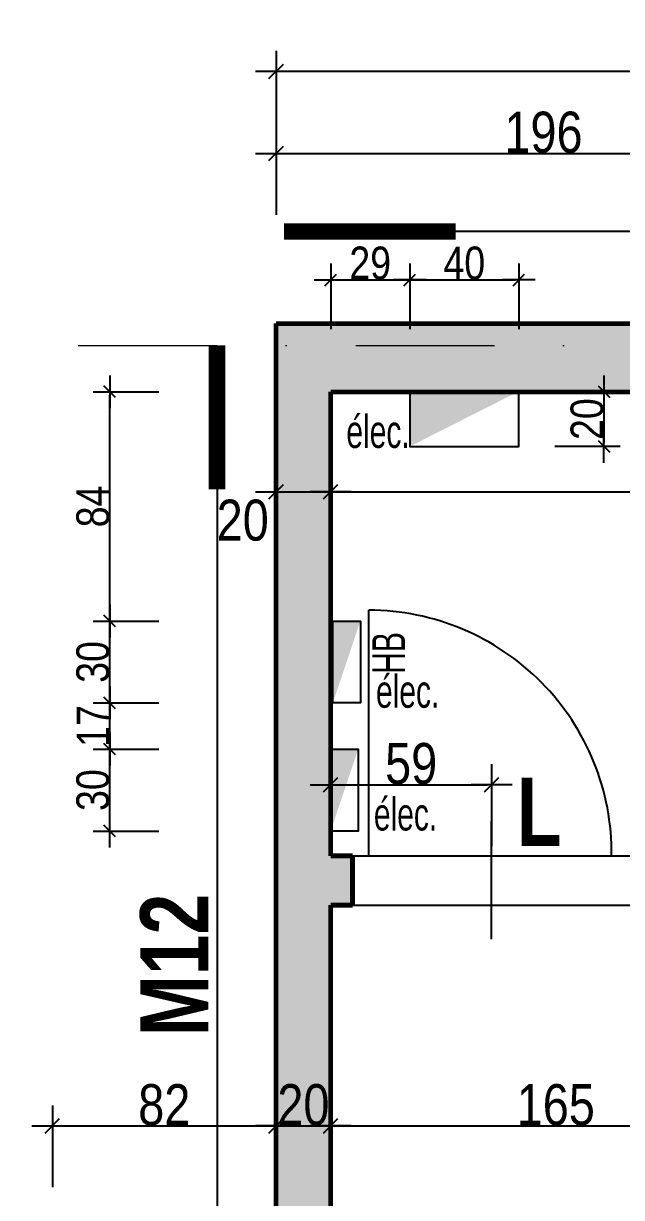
# Model space of a CAD drawing. Header units: millimetres. Extents: x 0 to 23921, y -3644 to 563.
# Drawn here: x 16440.1 to 16659.4, y -562 to -131.9 of the extents above; entities that cross this region are included whole.
import ezdxf
from ezdxf.enums import TextEntityAlignment as Align

# ---------------------------------------------------------------- set-up
doc = ezdxf.new("R2010")
doc.units = ezdxf.units.MM
doc.linetypes.add('CACHEX2', pattern=[19.05, 12.7, -6.35])
doc.linetypes.add('TIRETPTX2', pattern=[50.8, 25.4, -12.7, 0, -12.7])
for name, color, linetype in [('01_cote_gen', 4, 'Continuous'), ('01_linteaux', 2, 'Continuous'), ('01_murs_sup', 2, 'CACHEX2'), ('01_poch_murs', 253, 'Continuous'), ('01_resv', 32, 'Continuous'), ('01_texte', 230, 'Continuous'), ('AA_COTES', 2, 'Continuous')]:
    doc.layers.add(name, color=color, linetype=linetype)
doc.layers.add('01_murs_coup', color=5, linetype='Continuous', lineweight=60)
doc.layers.add('01_tram_axes', color=2, linetype='TIRETPTX2', lineweight=9)
doc.styles.add('ARIAL NA', font='ARIALN.TTF')
doc.styles.add('impact', font='impact.ttf')
doc.styles.add('STYLE2', font='ARIALN.TTF')
doc.dimstyles.new('JB50', dxfattribs={"dimscale": 0.1, "dimtxt": 150, "dimasz": 15, "dimexe": 0.1, "dimexo": 0.1, "dimgap": 0.09, "dimtad": 1, "dimdec": 1, "dimdsep": 46, "dimtxsty": 'STYLE2', "dimblk1": 'BOND_G', "dimblk2": 'BOND_D', "dimsah": 1, "dimcen": 1.5, "dimdle": 0.01, "dimse1": 1, "dimse2": 1, "dimclrd": 4, "dimclre": 2, "dimclrt": 6, "dimazin": 2, "dimtfac": 2.333333, "dimtdec": 1, "dimtix": 1, "dimtmove": 2, "dimatfit": 3, "dimldrblk": 'BOND_G', "dimfxl": 1, "dimtolj": 1, "dimtzin": 0, "dimarcsym": 0})
doc.dimstyles.new('JB50res', dxfattribs={"dimscale": 0.1, "dimtxt": 120, "dimasz": 12, "dimexe": 0.1, "dimexo": 0.1, "dimgap": 0.09, "dimtad": 1, "dimdec": 1, "dimdsep": 46, "dimtxsty": 'STYLE2', "dimblk1": 'BOND_G', "dimblk2": 'BOND_D', "dimsah": 1, "dimcen": 1.5, "dimdle": 0.01, "dimse1": 1, "dimse2": 1, "dimclrd": 4, "dimclre": 2, "dimclrt": 6, "dimazin": 2, "dimtfac": 2.333333, "dimtdec": 1, "dimtix": 1, "dimtmove": 2, "dimatfit": 3, "dimldrblk": 'BOND_G', "dimfxl": 1, "dimtolj": 1, "dimtzin": 0, "dimarcsym": 0})

# ---------------------------------------------------------------- blocks, each defined once
blk = doc.blocks.new('BOND_G')
at = {"layer": 'AA_COTES', "color": 0}
for p, q in [((0, -5), (0, 15)), ((5, 0), (-5, 0)), ((1.77, 1.77), (-1.77, -1.77))]:
    blk.add_line(p, q, dxfattribs=at)
blk = doc.blocks.new('BOND_D')
at = {"layer": 'AA_COTES', "color": 0}
for p, q in [((0, 5), (0, -15)), ((5, 0), (-5, 0)), ((-1.77, -1.77), (1.77, 1.77))]:
    blk.add_line(p, q, dxfattribs=at)
blk = doc.blocks.new('*D2078')
at = {"layer": '01_cote_gen', "color": 4, "lineweight": -2, "transparency": 16777216}
for p, q in [((16277.57, -240.33), (16277.57, -238.83)), ((16277.57, -241.83), (16277.57, -249.83)), ((16277.57, -251.33), (16277.57, -252.83))]:
    blk.add_line(p, q, dxfattribs=at)
at = {"layer": 'Defpoints', "color": 0, "transparency": 16777216}
for p in [(16505.13, -241.83), (16277.57, -249.83), (16570, -249.83)]:
    blk.add_point(p, dxfattribs=at)
at = {"layer": '01_cote_gen', "color": 4, "lineweight": -2, "transparency": 16777216, "xscale": 1.5, "yscale": 1.5, "zscale": 1.5}
for name, p, rotation in [('BOND_G', (16277.57, -241.83), 270), ('BOND_D', (16277.57, -249.83), 90)]:
    blk.add_blockref(name, p, dxfattribs=dict(at, rotation=rotation))
at = {"layer": '01_cote_gen', "color": 6, "transparency": 16777216, "insert": (16269.9, -245.83), "char_height": 15, "attachment_point": 5, "rotation": 90, "style": 'STYLE2'}
blk.add_mtext('\\A1;8', dxfattribs=at)
blk = doc.blocks.new('*D2079')
at = {"layer": '01_cote_gen', "color": 4, "lineweight": -2, "transparency": 16777216}
blk.add_line((16308.89, -1898.33), (16308.89, -243.33), dxfattribs=at)
at = {"layer": 'Defpoints', "color": 0, "transparency": 16777216}
for p in [(16308.89, -241.83), (16839.98, -241.83), (16737.76, -1899.83)]:
    blk.add_point(p, dxfattribs=at)
at = {"layer": '01_cote_gen', "color": 4, "lineweight": -2, "transparency": 16777216, "xscale": 1.5, "yscale": 1.5, "zscale": 1.5}
for name, p, rotation in [('BOND_D', (16308.89, -241.83), 90), ('BOND_G', (16308.89, -1899.83), 270)]:
    blk.add_blockref(name, p, dxfattribs=dict(at, rotation=rotation))
at = {"layer": '01_cote_gen', "color": 6, "transparency": 16777216, "insert": (16301.22, -1070.83), "char_height": 15, "attachment_point": 5, "rotation": 90, "style": 'STYLE2'}
blk.add_mtext('\\A1;1658', dxfattribs=at)
blk = doc.blocks.new('*D2082')
at = {"layer": '01_cote_gen', "color": 4, "lineweight": -2, "transparency": 16777216}
blk.add_line((16554.26, -410.76), (16610.26, -410.76), dxfattribs=at)
at = {"layer": 'Defpoints', "color": 0, "transparency": 16777216}
for p in [(16611.76, -410.76), (16552.76, -418.66), (16611.76, -424)]:
    blk.add_point(p, dxfattribs=at)
at = {"layer": '01_cote_gen', "color": 4, "lineweight": -2, "transparency": 16777216, "xscale": 1.5, "yscale": 1.5, "zscale": 1.5, "rotation": 180}
blk.add_blockref('BOND_G', (16552.76, -410.76), dxfattribs=at)
at = {"layer": '01_cote_gen', "color": 4, "lineweight": -2, "transparency": 16777216, "xscale": 1.5, "yscale": 1.5, "zscale": 1.5}
blk.add_blockref('BOND_D', (16611.76, -410.76), dxfattribs=at)
at = {"layer": '01_cote_gen', "color": 6, "transparency": 16777216, "insert": (16582.26, -403.1), "char_height": 15, "attachment_point": 5, "style": 'STYLE2'}
blk.add_mtext('\\A1;59', dxfattribs=at)
blk = doc.blocks.new('*D2109')
at = {"layer": '01_cote_gen', "color": 4, "lineweight": -2, "transparency": 16777216}
blk.add_line((16554.26, -535.71), (16716.27, -535.71), dxfattribs=at)
at = {"layer": 'Defpoints', "color": 0, "transparency": 16777216}
for p in [(16552.76, -536.55), (16717.77, -535.71), (16717.77, -536.55)]:
    blk.add_point(p, dxfattribs=at)
at = {"layer": '01_cote_gen', "color": 4, "lineweight": -2, "transparency": 16777216, "xscale": 1.5, "yscale": 1.5, "zscale": 1.5, "rotation": 180}
blk.add_blockref('BOND_G', (16552.76, -535.71), dxfattribs=at)
at = {"layer": '01_cote_gen', "color": 4, "lineweight": -2, "transparency": 16777216, "xscale": 1.5, "yscale": 1.5, "zscale": 1.5}
blk.add_blockref('BOND_D', (16717.77, -535.71), dxfattribs=at)
at = {"layer": '01_cote_gen', "color": 6, "transparency": 16777216, "insert": (16635.27, -528.04), "char_height": 15, "attachment_point": 5, "style": 'STYLE2'}
blk.add_mtext('\\A1;165', dxfattribs=at)
blk = doc.blocks.new('*D2115')
at = {"layer": '01_cote_gen', "color": 4, "lineweight": -2, "transparency": 16777216}
blk.add_line((16534.26, -179.51), (16727.26, -179.51), dxfattribs=at)
at = {"layer": 'Defpoints', "color": 0, "transparency": 16777216}
for p in [(16728.76, -159.32), (16532.76, -171.19), (16728.76, -179.51)]:
    blk.add_point(p, dxfattribs=at)
at = {"layer": '01_cote_gen', "color": 4, "lineweight": -2, "transparency": 16777216, "xscale": 1.5, "yscale": 1.5, "zscale": 1.5, "rotation": 180}
blk.add_blockref('BOND_G', (16532.76, -179.51), dxfattribs=at)
at = {"layer": '01_cote_gen', "color": 4, "lineweight": -2, "transparency": 16777216, "xscale": 1.5, "yscale": 1.5, "zscale": 1.5}
blk.add_blockref('BOND_D', (16728.76, -179.51), dxfattribs=at)
at = {"layer": '01_cote_gen', "color": 6, "transparency": 16777216, "insert": (16630.76, -171.84), "char_height": 15, "attachment_point": 5, "style": 'STYLE2'}
blk.add_mtext('\\A1;196', dxfattribs=at)
blk = doc.blocks.new('*D2116')
at = {"layer": '01_cote_gen', "color": 4, "lineweight": -2, "transparency": 16777216}
blk.add_line((16534.26, -149.44), (17924.25, -149.44), dxfattribs=at)
at = {"layer": 'Defpoints', "color": 0, "transparency": 16777216}
for p in [(17925.75, -149.44), (17925.75, -192.43), (16532.76, -202.01)]:
    blk.add_point(p, dxfattribs=at)
at = {"layer": '01_cote_gen', "color": 4, "lineweight": -2, "transparency": 16777216, "xscale": 1.5, "yscale": 1.5, "zscale": 1.5, "rotation": 180}
blk.add_blockref('BOND_G', (16532.76, -149.44), dxfattribs=at)
at = {"layer": '01_cote_gen', "color": 4, "lineweight": -2, "transparency": 16777216, "xscale": 1.5, "yscale": 1.5, "zscale": 1.5}
blk.add_blockref('BOND_D', (17925.75, -149.44), dxfattribs=at)
at = {"layer": '01_cote_gen', "color": 6, "transparency": 16777216, "insert": (17229.25, -141.77), "char_height": 15, "attachment_point": 5, "style": 'STYLE2'}
blk.add_mtext('\\A1;1393', dxfattribs=at)
blk = doc.blocks.new('*D2117')
at = {"layer": '01_cote_gen', "color": 4, "lineweight": -2, "transparency": 16777216}
blk.add_line((16534.26, -303.44), (16551.26, -303.44), dxfattribs=at)
at = {"layer": 'Defpoints', "color": 0, "transparency": 16777216}
for p in [(16532.76, -294.1), (16552.76, -294.1), (16552.76, -303.44)]:
    blk.add_point(p, dxfattribs=at)
at = {"layer": '01_cote_gen', "color": 4, "lineweight": -2, "transparency": 16777216, "xscale": 1.5, "yscale": 1.5, "zscale": 1.5, "rotation": 180}
blk.add_blockref('BOND_G', (16532.76, -303.44), dxfattribs=at)
at = {"layer": '01_cote_gen', "color": 4, "lineweight": -2, "transparency": 16777216, "xscale": 1.5, "yscale": 1.5, "zscale": 1.5}
blk.add_blockref('BOND_D', (16552.76, -303.44), dxfattribs=at)
at = {"layer": '01_cote_gen', "color": 6, "transparency": 16777216, "insert": (16520.52, -313.94), "char_height": 15, "attachment_point": 5, "style": 'STYLE2'}
blk.add_mtext('\\A1;20', dxfattribs=at)
blk = doc.blocks.new('*D2118')
at = {"layer": '01_cote_gen', "color": 4, "lineweight": -2, "transparency": 16777216}
blk.add_line((16554.26, -303.44), (16901.26, -303.44), dxfattribs=at)
at = {"layer": 'Defpoints', "color": 0, "transparency": 16777216}
for p in [(16902.76, -303.44), (16552.76, -310.94), (16902.76, -310.94)]:
    blk.add_point(p, dxfattribs=at)
at = {"layer": '01_cote_gen', "color": 4, "lineweight": -2, "transparency": 16777216, "xscale": 1.5, "yscale": 1.5, "zscale": 1.5, "rotation": 180}
blk.add_blockref('BOND_G', (16552.76, -303.44), dxfattribs=at)
at = {"layer": '01_cote_gen', "color": 4, "lineweight": -2, "transparency": 16777216, "xscale": 1.5, "yscale": 1.5, "zscale": 1.5}
blk.add_blockref('BOND_D', (16902.76, -303.44), dxfattribs=at)
at = {"layer": '01_cote_gen', "color": 6, "transparency": 16777216, "insert": (16727.76, -295.78), "char_height": 15, "attachment_point": 5, "style": 'STYLE2'}
blk.add_mtext('\\A1;350', dxfattribs=at)
blk = doc.blocks.new('*D2173')
at = {"layer": '01_cote_gen', "color": 4, "lineweight": -2, "transparency": 16777216}
blk.add_line((16534.26, -535.71), (16551.26, -535.71), dxfattribs=at)
at = {"layer": 'Defpoints', "color": 0, "transparency": 16777216}
for p in [(16552.76, -535.71), (16532.76, -544.58), (16552.76, -544.58)]:
    blk.add_point(p, dxfattribs=at)
at = {"layer": '01_cote_gen', "color": 4, "lineweight": -2, "transparency": 16777216, "xscale": 1.5, "yscale": 1.5, "zscale": 1.5, "rotation": 180}
blk.add_blockref('BOND_G', (16532.76, -535.71), dxfattribs=at)
at = {"layer": '01_cote_gen', "color": 4, "lineweight": -2, "transparency": 16777216, "xscale": 1.5, "yscale": 1.5, "zscale": 1.5}
blk.add_blockref('BOND_D', (16552.76, -535.71), dxfattribs=at)
at = {"layer": '01_cote_gen', "color": 6, "transparency": 16777216, "insert": (16542.76, -528.04), "char_height": 15, "attachment_point": 5, "style": 'STYLE2'}
blk.add_mtext('\\A1;20', dxfattribs=at)
blk = doc.blocks.new('*D2174')
at = {"layer": '01_cote_gen', "color": 4, "lineweight": -2, "transparency": 16777216}
blk.add_line((16452.26, -535.71), (16531.26, -535.71), dxfattribs=at)
at = {"layer": 'Defpoints', "color": 0, "transparency": 16777216}
for p in [(16532.76, -535.71), (16532.76, -573.25), (16450.76, -604.83)]:
    blk.add_point(p, dxfattribs=at)
at = {"layer": '01_cote_gen', "color": 4, "lineweight": -2, "transparency": 16777216, "xscale": 1.5, "yscale": 1.5, "zscale": 1.5, "rotation": 180}
blk.add_blockref('BOND_G', (16450.76, -535.71), dxfattribs=at)
at = {"layer": '01_cote_gen', "color": 4, "lineweight": -2, "transparency": 16777216, "xscale": 1.5, "yscale": 1.5, "zscale": 1.5}
blk.add_blockref('BOND_D', (16532.76, -535.71), dxfattribs=at)
at = {"layer": '01_cote_gen', "color": 6, "transparency": 16777216, "insert": (16491.76, -528.04), "char_height": 15, "attachment_point": 5, "style": 'STYLE2'}
blk.add_mtext('\\A1;82', dxfattribs=at)
blk = doc.blocks.new('*D2187')
at = {"layer": '01_cote_gen', "color": 4, "lineweight": -2, "transparency": 16777216}
blk.add_line((16397.96, -603.33), (16397.96, -243.33), dxfattribs=at)
at = {"layer": 'Defpoints', "color": 0, "transparency": 16777216}
for p in [(16397.96, -241.83), (16532.76, -241.83), (16420.46, -604.83)]:
    blk.add_point(p, dxfattribs=at)
at = {"layer": '01_cote_gen', "color": 4, "lineweight": -2, "transparency": 16777216, "xscale": 1.5, "yscale": 1.5, "zscale": 1.5}
for name, p, rotation in [('BOND_D', (16397.96, -241.83), 90), ('BOND_G', (16397.96, -604.83), 270)]:
    blk.add_blockref(name, p, dxfattribs=dict(at, rotation=rotation))
at = {"layer": '01_cote_gen', "color": 6, "transparency": 16777216, "insert": (16390.29, -423.33), "char_height": 15, "attachment_point": 5, "rotation": 90, "style": 'STYLE2'}
blk.add_mtext('\\A1;363', dxfattribs=at)
blk = doc.blocks.new('*D2874')
at = {"layer": '01_resv', "color": 4, "lineweight": -2, "transparency": 16777216}
blk.add_line((16553.96, -225.87), (16580.55, -225.87), dxfattribs=at)
at = {"layer": 'Defpoints', "color": 0, "transparency": 16777216}
for p in [(16581.75, -225.87), (16552.76, -271.16), (16581.75, -280.84)]:
    blk.add_point(p, dxfattribs=at)
at = {"layer": '01_resv', "color": 4, "lineweight": -2, "transparency": 16777216, "xscale": 1.2, "yscale": 1.2, "zscale": 1.2, "rotation": 180}
blk.add_blockref('BOND_G', (16552.76, -225.87), dxfattribs=at)
at = {"layer": '01_resv', "color": 4, "lineweight": -2, "transparency": 16777216, "xscale": 1.2, "yscale": 1.2, "zscale": 1.2}
blk.add_blockref('BOND_D', (16581.75, -225.87), dxfattribs=at)
at = {"layer": '01_resv', "color": 6, "transparency": 16777216, "insert": (16567.25, -219.74), "char_height": 12, "attachment_point": 5, "style": 'STYLE2'}
blk.add_mtext('\\A1;29', dxfattribs=at)
blk = doc.blocks.new('*D2875')
at = {"layer": '01_resv', "color": 4, "lineweight": -2, "transparency": 16777216}
blk.add_line((16582.95, -225.87), (16620.52, -225.87), dxfattribs=at)
at = {"layer": 'Defpoints', "color": 0, "transparency": 16777216}
for p in [(16621.72, -225.87), (16581.75, -231.87), (16621.72, -286.86)]:
    blk.add_point(p, dxfattribs=at)
at = {"layer": '01_resv', "color": 4, "lineweight": -2, "transparency": 16777216, "xscale": 1.2, "yscale": 1.2, "zscale": 1.2, "rotation": 180}
blk.add_blockref('BOND_G', (16581.75, -225.87), dxfattribs=at)
at = {"layer": '01_resv', "color": 4, "lineweight": -2, "transparency": 16777216, "xscale": 1.2, "yscale": 1.2, "zscale": 1.2}
blk.add_blockref('BOND_D', (16621.72, -225.87), dxfattribs=at)
at = {"layer": '01_resv', "color": 6, "transparency": 16777216, "insert": (16601.74, -219.74), "char_height": 12, "attachment_point": 5, "style": 'STYLE2'}
blk.add_mtext('\\A1;40', dxfattribs=at)
blk = doc.blocks.new('*D2876')
at = {"layer": '01_resv', "color": 4, "lineweight": -2, "transparency": 16777216}
blk.add_line((16652.91, -268.03), (16652.91, -285.66), dxfattribs=at)
at = {"layer": 'Defpoints', "color": 0, "transparency": 16777216}
for p in [(16628.73, -266.83), (16621.72, -286.86), (16652.91, -286.86)]:
    blk.add_point(p, dxfattribs=at)
at = {"layer": '01_resv', "color": 4, "lineweight": -2, "transparency": 16777216, "xscale": 1.2, "yscale": 1.2, "zscale": 1.2}
for name, p, rotation in [('BOND_G', (16652.91, -266.83), 90), ('BOND_D', (16652.91, -286.86), 270)]:
    blk.add_blockref(name, p, dxfattribs=dict(at, rotation=rotation))
at = {"layer": '01_resv', "color": 6, "transparency": 16777216, "insert": (16646.77, -276.85), "char_height": 12, "attachment_point": 5, "rotation": 90, "style": 'STYLE2'}
blk.add_mtext('\\A1;20', dxfattribs=at)
blk = doc.blocks.new('*D2877')
at = {"layer": '01_resv', "color": 4, "lineweight": -2, "transparency": 16777216}
blk.add_line((16471.75, -426.52), (16471.75, -398.94), dxfattribs=at)
at = {"layer": 'Defpoints', "color": 0, "transparency": 16777216}
for p in [(16471.75, -397.74), (16562.83, -397.74), (16562.83, -427.72)]:
    blk.add_point(p, dxfattribs=at)
at = {"layer": '01_resv', "color": 4, "lineweight": -2, "transparency": 16777216, "xscale": 1.2, "yscale": 1.2, "zscale": 1.2}
for name, p, rotation in [('BOND_D', (16471.75, -397.74), 90), ('BOND_G', (16471.75, -427.72), 270)]:
    blk.add_blockref(name, p, dxfattribs=dict(at, rotation=rotation))
at = {"layer": '01_resv', "color": 6, "transparency": 16777216, "insert": (16465.61, -412.73), "char_height": 12, "attachment_point": 5, "rotation": 90, "style": 'STYLE2'}
blk.add_mtext('\\A1;30', dxfattribs=at)
blk = doc.blocks.new('*D2878')
at = {"layer": '01_resv', "color": 4, "lineweight": -2, "transparency": 16777216}
blk.add_line((16471.75, -396.54), (16471.75, -381.98), dxfattribs=at)
at = {"layer": 'Defpoints', "color": 0, "transparency": 16777216}
for p in [(16471.75, -380.78), (16563.63, -380.78), (16489.75, -397.74)]:
    blk.add_point(p, dxfattribs=at)
at = {"layer": '01_resv', "color": 4, "lineweight": -2, "transparency": 16777216, "xscale": 1.2, "yscale": 1.2, "zscale": 1.2}
for name, p, rotation in [('BOND_D', (16471.75, -380.78), 90), ('BOND_G', (16471.75, -397.74), 270)]:
    blk.add_blockref(name, p, dxfattribs=dict(at, rotation=rotation))
at = {"layer": '01_resv', "color": 6, "transparency": 16777216, "insert": (16465.71, -389.26), "char_height": 12, "attachment_point": 5, "rotation": 90, "style": 'STYLE2'}
blk.add_mtext('\\A1;17', dxfattribs=at)
blk = doc.blocks.new('*D2879')
at = {"layer": '01_resv', "color": 4, "lineweight": -2, "transparency": 16777216}
blk.add_line((16471.75, -379.58), (16471.75, -352), dxfattribs=at)
at = {"layer": 'Defpoints', "color": 0, "transparency": 16777216}
for p in [(16471.75, -350.8), (16558.59, -350.8), (16558.59, -380.78)]:
    blk.add_point(p, dxfattribs=at)
at = {"layer": '01_resv', "color": 4, "lineweight": -2, "transparency": 16777216, "xscale": 1.2, "yscale": 1.2, "zscale": 1.2}
for name, p, rotation in [('BOND_D', (16471.75, -350.8), 90), ('BOND_G', (16471.75, -380.78), 270)]:
    blk.add_blockref(name, p, dxfattribs=dict(at, rotation=rotation))
at = {"layer": '01_resv', "color": 6, "transparency": 16777216, "insert": (16465.61, -365.79), "char_height": 12, "attachment_point": 5, "rotation": 90, "style": 'STYLE2'}
blk.add_mtext('\\A1;30', dxfattribs=at)
blk = doc.blocks.new('*D2880')
at = {"layer": '01_resv', "color": 4, "lineweight": -2, "transparency": 16777216}
blk.add_line((16471.75, -349.6), (16471.75, -268.03), dxfattribs=at)
at = {"layer": 'Defpoints', "color": 0, "transparency": 16777216}
for p in [(16471.75, -266.83), (16552.76, -266.83), (16558.59, -350.8)]:
    blk.add_point(p, dxfattribs=at)
at = {"layer": '01_resv', "color": 4, "lineweight": -2, "transparency": 16777216, "xscale": 1.2, "yscale": 1.2, "zscale": 1.2}
for name, p, rotation in [('BOND_D', (16471.75, -266.83), 90), ('BOND_G', (16471.75, -350.8), 270)]:
    blk.add_blockref(name, p, dxfattribs=dict(at, rotation=rotation))
at = {"layer": '01_resv', "color": 6, "transparency": 16777216, "insert": (16465.61, -308.82), "char_height": 12, "attachment_point": 5, "rotation": 90, "style": 'STYLE2'}
blk.add_mtext('\\A1;84', dxfattribs=at)

msp = doc.modelspace()

# ---------------------------------------------------------------- hatches: boundary and pattern name
at = {"layer": '01_murs_sup'}
h = msp.add_hatch(dxfattribs=at)
h.set_pattern_fill('DASH', color=256, scale=2.5, angle=135)
h.set_pattern_definition([(135, (6005.65, 12291.881), (-11.22532, 9e-16), [7.9375, -7.9375])])
h.paths.add_polyline_path([(17925.68, -241.83), (16532.76, -241.83), (16532.76, -820.8), (16792.76, -820.8), (16792.76, -802.8), (16737.76, -802.8), (16737.76, -564.83), (16717.76, -564.83), (16717.76, -802.8), (16552.76, -802.8), (16552.76, -454.83), (16560.76, -454.83), (16560.76, -436.83), (16552.76, -436.83), (16552.76, -266.83), (16902.76, -266.83), (16902.76, -436.83), (16662.76, -436.83), (16662.76, -454.83), (16717.76, -454.83), (16717.76, -462.83), (16737.76, -462.83), (16737.76, -454.83), (16902.76, -454.83), (16902.76, -802.8), (16894.76, -802.8), (16894.76, -820.8), (16920.76, -820.8), (16920.76, -266.83), (17328.76, -266.83), (17328.76, -771.83), (17348.76, -771.83), (17348.76, -266.83), (17905.68, -266.83), (17905.68, -771.83), (17925.68, -771.83)])
at = {"layer": '01_poch_murs'}
h = msp.add_hatch(color=256, dxfattribs=at)
h.dxf.hatch_style = 1
edge = h.paths.add_edge_path()
edge.add_line((16560.76, -436.83), (16560.76, -454.83))
edge.add_line((16560.76, -454.83), (16552.76, -454.83))
edge.add_line((16552.76, -454.83), (16552.76, -802.8))
edge.add_line((16552.76, -802.8), (16717.77, -802.8))
edge.add_line((16717.77, -802.8), (16717.77, -564.83))
edge.add_line((16717.77, -564.83), (16737.77, -564.83))
edge.add_line((16737.77, -564.83), (16737.77, -802.8))
edge.add_line((16737.77, -802.8), (16792.76, -802.8))
edge.add_line((16792.76, -802.8), (16792.76, -820.8))
edge.add_line((16792.76, -820.8), (16737.77, -820.8))
edge.add_line((16737.77, -820.8), (16737.76, -1261.81))
edge.add_line((16737.76, -1261.81), (16652.76, -1261.81))
edge.add_line((16652.76, -1261.81), (16652.76, -2009.83))
edge.add_line((16652.76, -2009.83), (16717.76, -2009.83))
edge.add_line((16717.76, -2009.83), (16717.76, -1371.81))
edge.add_line((16717.76, -1371.81), (16737.76, -1371.81))
edge.add_line((16737.76, -1371.81), (16737.76, -1874.83))
edge.add_line((16737.76, -1874.83), (17325.76, -1874.83))
edge.add_line((17325.76, -1874.83), (17325.76, -1451.83))
edge.add_line((17325.76, -1451.83), (17350.76, -1451.83))
edge.add_line((17350.76, -1451.83), (17350.76, -1874.83))
edge.add_line((17350.76, -1874.83), (17905.76, -1874.84))
edge.add_line((17905.76, -1874.84), (17905.76, -1371.84))
edge.add_line((17905.76, -1371.84), (17927.76, -1371.84))
edge.add_line((17927.76, -1371.84), (17927.76, -1371.84))
edge.add_line((17927.76, -1371.84), (17947.76, -1371.84))
edge.add_line((17947.76, -1371.84), (17947.76, -1874.84))
edge.add_line((17947.76, -1874.84), (18503.76, -1874.83))
edge.add_line((18503.76, -1874.83), (18503.76, -1371.81))
edge.add_line((18503.76, -1371.81), (18523.76, -1371.81))
edge.add_line((18523.76, -1371.81), (18523.76, -1874.83))
edge.add_line((18523.76, -1874.83), (18773.76, -1874.83))
edge.add_line((18773.76, -1874.83), (18773.76, -1321.83))
edge.add_line((18773.76, -1321.83), (18939.76, -1321.83))
edge.add_line((18939.76, -1321.83), (18939.76, -1341.83))
edge.add_line((18939.76, -1341.83), (18791.76, -1341.83))
edge.add_line((18791.76, -1341.83), (18793.03, -1870.58))
edge.add_arc((18796.28, -1870.58), 3.25, 0, 180, ccw=False)
edge.add_arc((18796.28, -1870.58), 3.25, -90, 0, ccw=False)
edge.add_line((18796.28, -1873.83), (19049.76, -1874.83))
edge.add_line((19049.76, -1874.83), (19049.76, -1341.83))
edge.add_line((19049.76, -1341.83), (19041.76, -1341.83))
edge.add_line((19041.76, -1341.83), (19041.76, -1321.83))
edge.add_line((19041.76, -1321.83), (19069.76, -1321.83))
edge.add_line((19069.76, -1321.83), (19069.76, -1874.83))
edge.add_line((19069.76, -1874.83), (19329.76, -1874.83))
edge.add_line((19329.76, -1874.83), (19329.76, -1371.85))
edge.add_line((19329.76, -1371.85), (19349.76, -1371.85))
edge.add_line((19349.76, -1371.85), (19349.76, -1874.83))
edge.add_line((19349.76, -1874.83), (19864.76, -1874.83))
edge.add_line((19864.76, -1874.83), (19864.76, -1371.85))
edge.add_line((19864.76, -1371.85), (19884.76, -1371.85))
edge.add_line((19884.76, -1371.85), (19884.76, -1874.83))
edge.add_line((19884.76, -1874.83), (20144.76, -1874.83))
edge.add_line((20144.76, -1874.83), (20144.76, -1371.89))
edge.add_line((20144.76, -1371.89), (20169.76, -1371.89))
edge.add_line((20169.76, -1371.89), (20169.82, -2531.84))
edge.add_line((20169.82, -2531.84), (20760.34, -2531.84))
edge.add_line((20760.34, -2531.84), (20760.28, -1816.82))
edge.add_line((20760.28, -1816.82), (20778.28, -1816.82))
edge.add_line((20778.28, -1816.82), (20778.28, -2203.83))
edge.add_line((20778.28, -2203.83), (20995.27, -2203.83))
edge.add_line((20995.27, -2203.83), (20995.27, -2223.83))
edge.add_line((20995.27, -2223.83), (20778.28, -2223.83))
edge.add_line((20778.28, -2223.83), (20778.28, -2676.83))
edge.add_line((20778.28, -2676.83), (21303.24, -2676.83))
edge.add_line((21303.24, -2676.83), (21303.24, -2566.83))
edge.add_line((21303.24, -2566.83), (21323.24, -2566.83))
edge.add_line((21323.24, -2566.83), (21323.24, -2696.83))
edge.add_line((21323.24, -2696.83), (20760.28, -2696.83))
edge.add_line((20760.28, -2696.83), (20760.34, -2551.84))
edge.add_line((20760.34, -2551.84), (20169.82, -2551.84))
edge.add_line((20169.82, -2551.84), (20169.76, -2801.83))
edge.add_line((20169.76, -2801.83), (21528.28, -2801.83))
edge.add_line((21528.28, -2801.83), (21528.28, -2826.83))
edge.add_line((21528.28, -2826.83), (20144.76, -2826.83))
edge.add_line((20144.76, -2826.83), (20144.76, -1969.83))
edge.add_line((20144.76, -1969.83), (20144.76, -1899.83))
edge.add_line((20144.76, -1899.83), (18791.76, -1899.83))
edge.add_line((18791.76, -1899.83), (18686.76, -1899.83))
edge.add_line((18686.76, -1899.83), (17925.76, -1899.84))
edge.add_line((17925.76, -1899.84), (17925.76, -1899.84))
edge.add_line((17925.76, -1899.84), (16737.76, -1899.83))
edge.add_line((16737.76, -1899.83), (16737.76, -2029.83))
edge.add_line((16737.76, -2029.83), (16632.76, -2029.83))
edge.add_line((16632.76, -2029.83), (16632.76, -1241.81))
edge.add_line((16632.76, -1241.81), (16717.76, -1241.81))
edge.add_line((16717.76, -1241.81), (16717.77, -820.8))
edge.add_line((16717.77, -820.8), (16532.76, -820.8))
edge.add_line((16532.76, -820.8), (16532.76, -241.83))
edge.add_line((16532.76, -241.83), (17204.69, -241.84))
edge.add_line((17204.69, -241.84), (17206.11, -266.83))
edge.add_line((17206.11, -266.83), (17325.76, -266.83))
edge.add_line((17325.76, -266.83), (17325.76, -691.83))
edge.add_line((17325.76, -691.83), (17350.75, -692.08))
edge.add_line((17350.75, -692.08), (17350.78, -692.08))
edge.add_line((17350.78, -692.08), (17325.79, -691.83))
edge.add_line((17325.79, -691.83), (17325.76, -266.83))
edge.add_line((17325.76, -266.83), (16920.76, -266.83))
edge.add_line((16920.76, -266.83), (16920.76, -820.8))
edge.add_line((16920.76, -820.8), (16920.76, -820.8))
edge.add_line((16920.76, -820.8), (16920.82, -691.83))
edge.add_line((16920.82, -691.83), (16902.82, -691.83))
edge.add_line((16902.82, -691.83), (16902.76, -454.83))
edge.add_line((16902.76, -454.83), (16737.77, -454.83))
edge.add_line((16737.77, -454.83), (16737.77, -462.83))
edge.add_line((16737.77, -462.83), (16717.77, -462.83))
edge.add_line((16717.77, -462.83), (16717.77, -454.83))
edge.add_line((16717.77, -454.83), (16662.76, -454.83))
edge.add_line((16662.76, -454.83), (16662.76, -436.83))
edge.add_line((16662.76, -436.83), (16902.76, -436.83))
edge.add_line((16902.76, -436.83), (16902.76, -266.83))
edge.add_line((16902.76, -266.83), (16552.76, -266.83))
edge.add_line((16552.76, -266.83), (16552.76, -436.83))
edge.add_line((16552.76, -436.83), (16560.76, -436.83))

# ---------------------------------------------------------------- linework, layer by layer
at = {"layer": '01_linteaux'}
for p, q in [((16566.76, -436.83), (16566.76, -346.83)), ((16611.76, -467.35), (16611.76, -424)), ((16560.76, -436.83), (16662.76, -436.83)), ((16560.76, -454.83), (16662.76, -454.83))]:
    msp.add_line(p, q, dxfattribs=at)
msp.add_arc((16566.61, -435.98), 89.15, 359.4509, 89.9054, dxfattribs=at)
at = {"layer": '01_murs_coup'}
for p, q in [((16532.76, -241.83), (17925.75, -241.84)), ((16532.76, -820.8), (16532.76, -241.83)), ((16532.76, -820.8), (16532.76, -241.83)), ((16552.76, -266.83), (16902.76, -266.83)), ((16552.76, -436.83), (16552.76, -266.83)), ((16560.76, -436.83), (16552.76, -436.83)), ((16560.76, -436.83), (16552.76, -436.83)), ((16552.76, -436.83), (16560.76, -436.83)), ((16552.76, -436.83), (16560.76, -436.83)), ((16552.76, -436.83), (16560.76, -436.83)), ((16560.76, -454.83), (16560.76, -436.83)), ((16560.76, -454.83), (16560.76, -436.83)), ((16560.76, -454.83), (16560.76, -436.83)), ((16560.76, -436.83), (16560.76, -454.83)), ((16552.76, -802.8), (16552.76, -454.83)), ((16552.76, -454.83), (16560.76, -454.83)), ((16552.76, -454.83), (16560.76, -454.83)), ((16552.76, -454.83), (16560.76, -454.83)), ((16552.76, -454.83), (16560.76, -454.83)), ((16560.76, -454.83), (16552.76, -454.83))]:
    msp.add_line(p, q, dxfattribs=at)
at = {"layer": '01_murs_sup', "ltscale": 2}
for p, q in [((16532.76, -241.83), (17925.75, -241.84)), ((16532.76, -820.8), (16532.76, -241.83)), ((16552.76, -266.83), (16902.76, -266.83)), ((16552.76, -436.83), (16552.76, -266.83)), ((16552.76, -802.8), (16552.76, -454.83))]:
    msp.add_line(p, q, dxfattribs=at)
at = {"layer": '01_resv', "lineweight": 25}
for points in [[(16621.72, -266.83), (16581.74, -266.83), (16581.74, -286.86), (16621.72, -286.86)], [(16553.55, -350.8), (16563.63, -350.8), (16563.63, -380.78), (16553.55, -380.78)], [(16552.76, -397.74), (16562.83, -397.74), (16562.83, -427.72), (16552.76, -427.72)]]:
    msp.add_lwpolyline(points, close=True, dxfattribs=at)
at = {"layer": '01_resv'}
msp.add_solid([(16581.74, -286.86), (16581.75, -266.83), (16621.45, -266.83)], dxfattribs=at)
at = {"layer": '01_resv', "lineweight": 25}
for points in [[(16553.55, -380.78), (16553.55, -350.8), (16563.63, -350.8)], [(16552.76, -427.72), (16552.76, -397.82), (16562.83, -397.74)]]:
    msp.add_solid(points, dxfattribs=at)
at = {"layer": '01_texte'}
for p, q in [((17925.62, -208.17), (16535.65, -208.17)), ((16511.09, -249.83), (16511.09, -812.19))]:
    msp.add_line(p, q, dxfattribs=at)
for points, const_width in [([(16535.65, -208.17), (16598.59, -208.17)], 6), ([(16535.65, -208.17), (16590.54, -208.17)], 3), ([(16511.09, -249.83), (16511.09, -302.51)], 6)]:
    msp.add_lwpolyline(points, dxfattribs=dict(at, const_width=const_width))
at = {"layer": '01_tram_axes', "color": 253, "ltscale": 2}
msp.add_line((16256.86, -249.83), (23921.21, -249.83), dxfattribs=at)

# ---------------------------------------------------------------- texts
at = {"layer": '01_texte', "style": 'ARIAL NA', "width": 0.8}
for p in [(16570.12, -290.99), (16580.98, -386.16), (16580.2, -431.13)]:
    msp.add_text('élec.', height=12, dxfattribs=at).set_placement(p, align=Align.BOTTOM_CENTER)
msp.add_text('HB', height=12, rotation=90, dxfattribs=at).set_placement((16580.01, -370.12))
at = {"layer": '01_texte', "style": 'impact'}
msp.add_text('L', height=25, dxfattribs=at).set_placement((16629.23, -440.7), align=Align.BOTTOM_CENTER)
msp.add_text(' M12', height=25, rotation=90, dxfattribs=at).set_placement((16515.43, -480.5), align=Align.BOTTOM_CENTER)

# ---------------------------------------------------------------- dimensions: what is measured, and where the dimension line sits
at = {"layer": '01_cote_gen'}
for base, p1, p2, picture, middle in [((17925.75, -149.44), (16532.76, -202.01), (17925.75, -192.43), '*D2116', (17229.25, -141.77)), ((16728.76, -179.51), (16532.76, -171.19), (16728.76, -159.32), '*D2115', (16630.76, -171.84)), ((16902.76, -303.44), (16552.76, -310.94), (16902.76, -310.94), '*D2118', (16727.76, -295.78)), ((16611.76, -410.76), (16552.76, -418.66), (16611.76, -424), '*D2082', (16582.26, -403.1)), ((16532.76, -535.71), (16450.76, -604.83), (16532.76, -573.25), '*D2174', (16491.76, -528.04)), ((16552.76, -535.71), (16532.76, -544.58), (16552.76, -544.58), '*D2173', (16542.76, -528.04)), ((16717.77, -535.71), (16552.76, -536.55), (16717.77, -536.55), '*D2109', (16635.27, -528.04))]:
    dim = msp.add_linear_dim(base=base, p1=p1, p2=p2, dimstyle='JB50', dxfattribs=at)
    dim.commit()
    dim.dimension.update_dxf_attribs({"geometry": picture, "text_midpoint": middle})
at = {"layer": '01_cote_gen', "color": 253}
for base, p1, p2, picture, middle in [((16277.57, -249.83), (16505.13, -241.83), (16570, -249.83), '*D2078', (16269.9, -245.83)), ((16308.89, -241.83), (16737.76, -1899.83), (16839.98, -241.83), '*D2079', (16301.22, -1070.83))]:
    dim = msp.add_linear_dim(base=base, p1=p1, p2=p2, angle=90, dimstyle='JB50', dxfattribs=at)
    dim.commit()
    dim.dimension.update_dxf_attribs({"geometry": picture, "text_midpoint": middle})
at = {"layer": '01_cote_gen'}
dim = msp.add_linear_dim(base=(16397.96, -241.83), p1=(16420.46, -604.83), p2=(16532.76, -241.83), angle=90, dimstyle='JB50', dxfattribs=at)
dim.commit()
dim.dimension.update_dxf_attribs({"geometry": '*D2187', "text_midpoint": (16390.29, -423.33)})
dim = msp.add_linear_dim(base=(16552.76, -303.44), p1=(16532.76, -294.1), p2=(16552.76, -294.1), dimstyle='JB50', dxfattribs=at)
dim.commit()
dim.dimension.update_dxf_attribs({"geometry": '*D2117', "text_midpoint": (16520.52, -313.94), "dimtype": 160})
at = {"layer": '01_resv'}
for base, p1, p2, picture, middle in [((16581.75, -225.87), (16552.76, -271.16), (16581.75, -280.84), '*D2874', (16567.25, -219.74)), ((16621.72, -225.87), (16581.75, -231.87), (16621.72, -286.86), '*D2875', (16601.74, -219.74))]:
    dim = msp.add_linear_dim(base=base, p1=p1, p2=p2, dimstyle='JB50res', dxfattribs=at)
    dim.commit()
    dim.dimension.update_dxf_attribs({"geometry": picture, "text_midpoint": middle})
for base, p1, p2, picture, middle in [((16471.75, -266.83), (16558.59, -350.8), (16552.76, -266.83), '*D2880', (16465.61, -308.82)), ((16652.91, -286.86), (16628.73, -266.83), (16621.72, -286.86), '*D2876', (16646.77, -276.85)), ((16471.75, -350.8), (16558.59, -380.78), (16558.59, -350.8), '*D2879', (16465.61, -365.79)), ((16471.75, -380.78), (16489.75, -397.74), (16563.63, -380.78), '*D2878', (16465.71, -389.26)), ((16471.75, -397.74), (16562.83, -427.72), (16562.83, -397.74), '*D2877', (16465.61, -412.73))]:
    dim = msp.add_linear_dim(base=base, p1=p1, p2=p2, angle=90, dimstyle='JB50res', dxfattribs=at)
    dim.commit()
    dim.dimension.update_dxf_attribs({"geometry": picture, "text_midpoint": middle})

doc.saveas('drawing.dxf')
